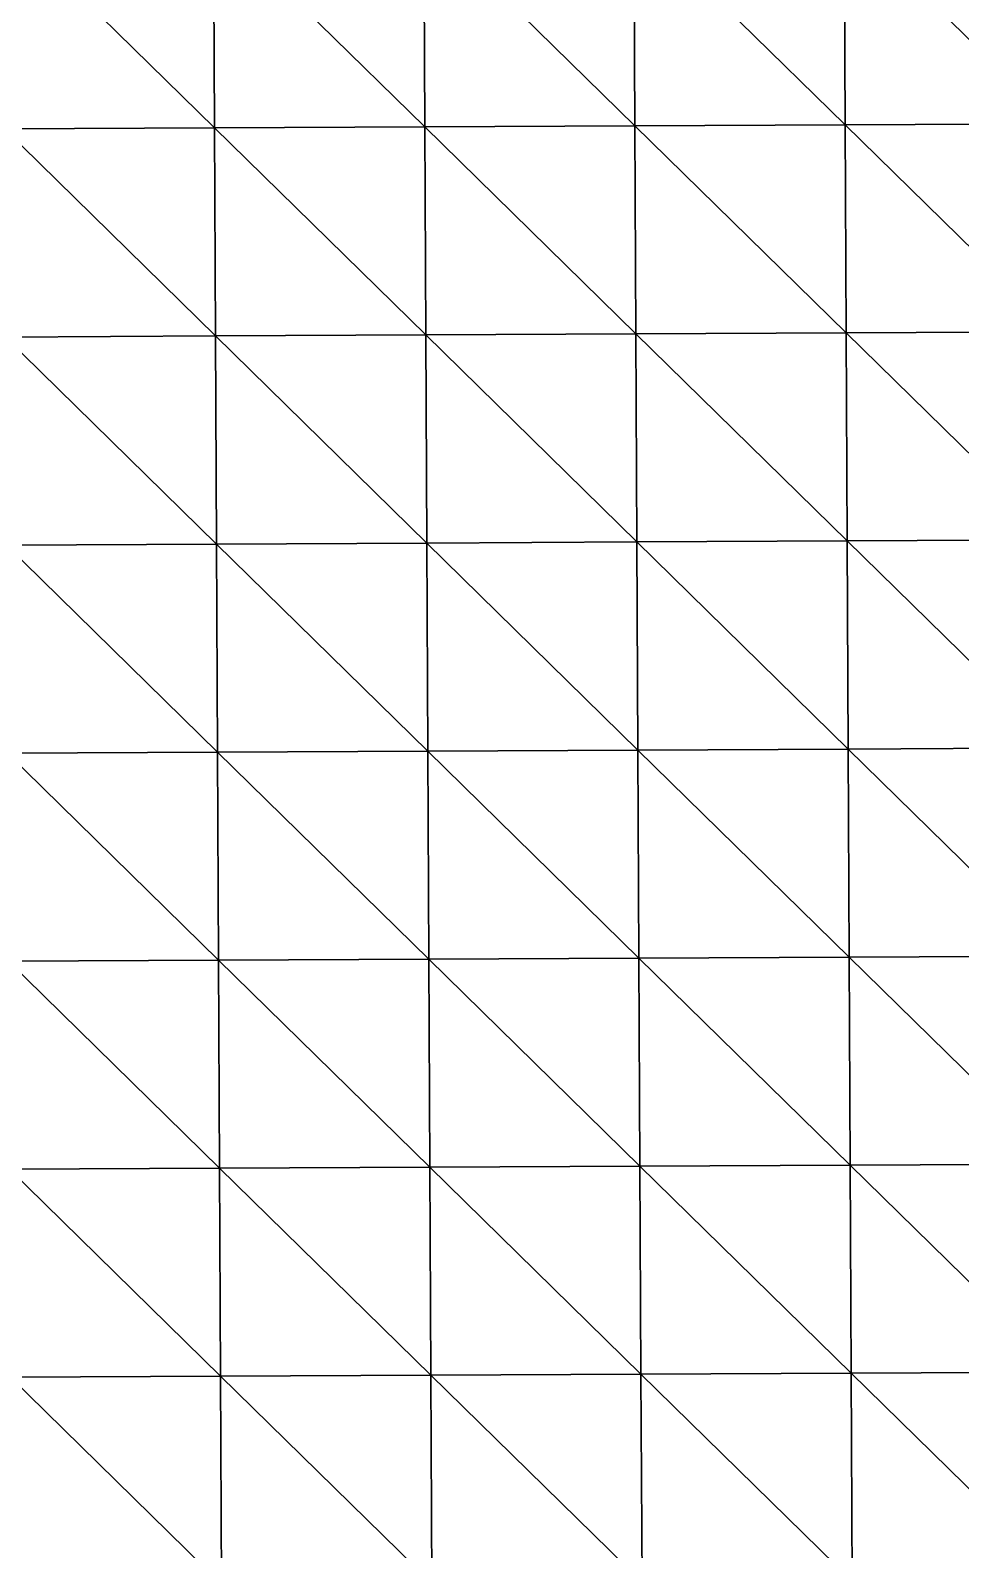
# Model space of a CAD drawing. Extents: x -372 to 678, y -263 to 741.
# Drawn here: x 275.3 to 330.9, y 529.4 to 620.3 of the extents above; entities that cross this region are included whole.
import ezdxf

# ---------------------------------------------------------------- set-up
doc = ezdxf.new("R2010")
doc.units = 0
doc.header["$LTSCALE"] = 0.0254
doc.layers.get('0').update_dxf_attribs({"linetype": 'CONTINUOUS'})
doc.layers.add('LOCATION_SNAPSHOT', color=144, linetype='CONTINUOUS')
doc.layers.add('LOCATION_TERRAIN', color=36, linetype='CONTINUOUS')

# ---------------------------------------------------------------- blocks, each defined once
blk = doc.blocks.new('LOCATION_SNAPSHOT_1')
at = {"color": 8}
mesh = blk.add_polyface(dxfattribs=at)
corners = [(-63.49, 214.773), (675.116, 740.668), (-66.007, 737.092), (677.638, 218.347)]
mesh.append_faces([[corners[k] for k in face] for face in [(0, 1, 2), (1, 0, 3)]], dxfattribs={"vtx0": -1, "color": 8})
blk = doc.blocks.new('LOCATION_TERRAIN_1')
at = {"color": 8}
mesh = blk.add_polyface(dxfattribs=at)
corners = [(286.312, 614.426, 4.636), (286.252, 626.862, 4.047), (273.69, 626.802, 3.538)]
mesh.append_faces([[corners[k] for k in face] for face in [(0, 1, 2)]], dxfattribs={"color": 8})
mesh = blk.add_polyface(dxfattribs=at)
corners = [(286.312, 614.426, 4.636), (273.69, 626.802, 3.538), (273.75, 614.366, 4.155)]
mesh.append_faces([[corners[k] for k in face] for face in [(0, 1, 2)]], dxfattribs={"color": 8})
mesh = blk.add_polyface(dxfattribs=at)
corners = [(298.873, 614.487, 5.077), (298.813, 626.923, 4.596), (286.252, 626.862, 4.047)]
mesh.append_faces([[corners[k] for k in face] for face in [(0, 1, 2)]], dxfattribs={"color": 8})
mesh = blk.add_polyface(dxfattribs=at)
corners = [(298.873, 614.487, 5.077), (286.252, 626.862, 4.047), (286.312, 614.426, 4.636)]
mesh.append_faces([[corners[k] for k in face] for face in [(0, 1, 2)]], dxfattribs={"color": 8})
mesh = blk.add_polyface(dxfattribs=at)
corners = [(311.435, 614.547, 5.518), (311.375, 626.984, 5.146), (298.813, 626.923, 4.596)]
mesh.append_faces([[corners[k] for k in face] for face in [(0, 1, 2)]], dxfattribs={"color": 8})
mesh = blk.add_polyface(dxfattribs=at)
corners = [(311.435, 614.547, 5.518), (298.813, 626.923, 4.596), (298.873, 614.487, 5.077)]
mesh.append_faces([[corners[k] for k in face] for face in [(0, 1, 2)]], dxfattribs={"color": 8})
mesh = blk.add_polyface(dxfattribs=at)
corners = [(323.996, 614.608, 6.355), (323.936, 627.044, 6.091), (311.375, 626.984, 5.146)]
mesh.append_faces([[corners[k] for k in face] for face in [(0, 1, 2)]], dxfattribs={"color": 8})
mesh = blk.add_polyface(dxfattribs=at)
corners = [(323.996, 614.608, 6.355), (311.375, 626.984, 5.146), (311.435, 614.547, 5.518)]
mesh.append_faces([[corners[k] for k in face] for face in [(0, 1, 2)]], dxfattribs={"color": 8})
mesh = blk.add_polyface(dxfattribs=at)
corners = [(336.557, 614.669, 7.456), (336.497, 627.105, 7.301), (323.936, 627.044, 6.091)]
mesh.append_faces([[corners[k] for k in face] for face in [(0, 1, 2)]], dxfattribs={"color": 8})
mesh = blk.add_polyface(dxfattribs=at)
corners = [(336.557, 614.669, 7.456), (323.936, 627.044, 6.091), (323.996, 614.608, 6.355)]
mesh.append_faces([[corners[k] for k in face] for face in [(0, 1, 2)]], dxfattribs={"color": 8})
mesh = blk.add_polyface(dxfattribs=at)
corners = [(286.372, 601.99, 5.225), (286.312, 614.426, 4.636), (273.75, 614.366, 4.155)]
mesh.append_faces([[corners[k] for k in face] for face in [(0, 1, 2)]], dxfattribs={"color": 8})
mesh = blk.add_polyface(dxfattribs=at)
corners = [(286.372, 601.99, 5.225), (273.75, 614.366, 4.155), (273.81, 601.929, 4.773)]
mesh.append_faces([[corners[k] for k in face] for face in [(0, 1, 2)]], dxfattribs={"color": 8})
mesh = blk.add_polyface(dxfattribs=at)
corners = [(298.933, 602.051, 5.558), (298.873, 614.487, 5.077), (286.312, 614.426, 4.636)]
mesh.append_faces([[corners[k] for k in face] for face in [(0, 1, 2)]], dxfattribs={"color": 8})
mesh = blk.add_polyface(dxfattribs=at)
corners = [(298.933, 602.051, 5.558), (286.312, 614.426, 4.636), (286.372, 601.99, 5.225)]
mesh.append_faces([[corners[k] for k in face] for face in [(0, 1, 2)]], dxfattribs={"color": 8})
mesh = blk.add_polyface(dxfattribs=at)
corners = [(311.495, 602.111, 5.89), (311.435, 614.547, 5.518), (298.873, 614.487, 5.077)]
mesh.append_faces([[corners[k] for k in face] for face in [(0, 1, 2)]], dxfattribs={"color": 8})
mesh = blk.add_polyface(dxfattribs=at)
corners = [(311.495, 602.111, 5.89), (298.873, 614.487, 5.077), (298.933, 602.051, 5.558)]
mesh.append_faces([[corners[k] for k in face] for face in [(0, 1, 2)]], dxfattribs={"color": 8})
mesh = blk.add_polyface(dxfattribs=at)
corners = [(324.056, 602.172, 6.619), (323.996, 614.608, 6.355), (311.435, 614.547, 5.518)]
mesh.append_faces([[corners[k] for k in face] for face in [(0, 1, 2)]], dxfattribs={"color": 8})
mesh = blk.add_polyface(dxfattribs=at)
corners = [(324.056, 602.172, 6.619), (311.435, 614.547, 5.518), (311.495, 602.111, 5.89)]
mesh.append_faces([[corners[k] for k in face] for face in [(0, 1, 2)]], dxfattribs={"color": 8})
mesh = blk.add_polyface(dxfattribs=at)
corners = [(336.617, 602.232, 7.611), (336.557, 614.669, 7.456), (323.996, 614.608, 6.355)]
mesh.append_faces([[corners[k] for k in face] for face in [(0, 1, 2)]], dxfattribs={"color": 8})
mesh = blk.add_polyface(dxfattribs=at)
corners = [(336.617, 602.232, 7.611), (323.996, 614.608, 6.355), (324.056, 602.172, 6.619)]
mesh.append_faces([[corners[k] for k in face] for face in [(0, 1, 2)]], dxfattribs={"color": 8})
mesh = blk.add_polyface(dxfattribs=at)
corners = [(324.116, 589.736, 6.625), (324.056, 602.172, 6.619), (311.495, 602.111, 5.89)]
mesh.append_faces([[corners[k] for k in face] for face in [(0, 1, 2)]], dxfattribs={"color": 8})
mesh = blk.add_polyface(dxfattribs=at)
corners = [(336.677, 589.796, 7.615), (336.617, 602.232, 7.611), (324.056, 602.172, 6.619)]
mesh.append_faces([[corners[k] for k in face] for face in [(0, 1, 2)]], dxfattribs={"color": 8})
mesh = blk.add_polyface(dxfattribs=at)
corners = [(336.677, 589.796, 7.615), (324.056, 602.172, 6.619), (324.116, 589.736, 6.625)]
mesh.append_faces([[corners[k] for k in face] for face in [(0, 1, 2)]], dxfattribs={"color": 8})
mesh = blk.add_polyface(dxfattribs=at)
corners = [(286.432, 589.554, 5.493), (286.372, 601.99, 5.225), (273.81, 601.929, 4.773)]
mesh.append_faces([[corners[k] for k in face] for face in [(0, 1, 2)]], dxfattribs={"color": 8})
mesh = blk.add_polyface(dxfattribs=at)
corners = [(286.432, 589.554, 5.493), (273.81, 601.929, 4.773), (273.87, 589.493, 5.108)]
mesh.append_faces([[corners[k] for k in face] for face in [(0, 1, 2)]], dxfattribs={"color": 8})
mesh = blk.add_polyface(dxfattribs=at)
corners = [(298.993, 589.614, 5.717), (298.933, 602.051, 5.558), (286.372, 601.99, 5.225)]
mesh.append_faces([[corners[k] for k in face] for face in [(0, 1, 2)]], dxfattribs={"color": 8})
mesh = blk.add_polyface(dxfattribs=at)
corners = [(298.993, 589.614, 5.717), (286.372, 601.99, 5.225), (286.432, 589.554, 5.493)]
mesh.append_faces([[corners[k] for k in face] for face in [(0, 1, 2)]], dxfattribs={"color": 8})
mesh = blk.add_polyface(dxfattribs=at)
corners = [(311.555, 589.675, 5.941), (311.495, 602.111, 5.89), (298.933, 602.051, 5.558)]
mesh.append_faces([[corners[k] for k in face] for face in [(0, 1, 2)]], dxfattribs={"color": 8})
mesh = blk.add_polyface(dxfattribs=at)
corners = [(311.555, 589.675, 5.941), (298.933, 602.051, 5.558), (298.993, 589.614, 5.717)]
mesh.append_faces([[corners[k] for k in face] for face in [(0, 1, 2)]], dxfattribs={"color": 8})
mesh = blk.add_polyface(dxfattribs=at)
corners = [(324.116, 589.736, 6.625), (311.495, 602.111, 5.89), (311.555, 589.675, 5.941)]
mesh.append_faces([[corners[k] for k in face] for face in [(0, 1, 2)]], dxfattribs={"color": 8})
mesh = blk.add_polyface(dxfattribs=at)
corners = [(286.492, 577.118, 5.754), (286.432, 589.554, 5.493), (273.87, 589.493, 5.108)]
mesh.append_faces([[corners[k] for k in face] for face in [(0, 1, 2)]], dxfattribs={"color": 8})
mesh = blk.add_polyface(dxfattribs=at)
corners = [(286.492, 577.118, 5.754), (273.87, 589.493, 5.108), (273.93, 577.057, 5.437)]
mesh.append_faces([[corners[k] for k in face] for face in [(0, 1, 2)]], dxfattribs={"color": 8})
mesh = blk.add_polyface(dxfattribs=at)
corners = [(299.053, 577.178, 5.869), (298.993, 589.614, 5.717), (286.432, 589.554, 5.493)]
mesh.append_faces([[corners[k] for k in face] for face in [(0, 1, 2)]], dxfattribs={"color": 8})
mesh = blk.add_polyface(dxfattribs=at)
corners = [(299.053, 577.178, 5.869), (286.432, 589.554, 5.493), (286.492, 577.118, 5.754)]
mesh.append_faces([[corners[k] for k in face] for face in [(0, 1, 2)]], dxfattribs={"color": 8})
mesh = blk.add_polyface(dxfattribs=at)
corners = [(311.615, 577.239, 5.984), (311.555, 589.675, 5.941), (298.993, 589.614, 5.717)]
mesh.append_faces([[corners[k] for k in face] for face in [(0, 1, 2)]], dxfattribs={"color": 8})
mesh = blk.add_polyface(dxfattribs=at)
corners = [(311.615, 577.239, 5.984), (298.993, 589.614, 5.717), (299.053, 577.178, 5.869)]
mesh.append_faces([[corners[k] for k in face] for face in [(0, 1, 2)]], dxfattribs={"color": 8})
mesh = blk.add_polyface(dxfattribs=at)
corners = [(324.176, 577.299, 6.625), (324.116, 589.736, 6.625), (311.555, 589.675, 5.941)]
mesh.append_faces([[corners[k] for k in face] for face in [(0, 1, 2)]], dxfattribs={"color": 8})
mesh = blk.add_polyface(dxfattribs=at)
corners = [(324.176, 577.299, 6.625), (311.555, 589.675, 5.941), (311.615, 577.239, 5.984)]
mesh.append_faces([[corners[k] for k in face] for face in [(0, 1, 2)]], dxfattribs={"color": 8})
mesh = blk.add_polyface(dxfattribs=at)
corners = [(336.738, 577.36, 7.615), (336.677, 589.796, 7.615), (324.116, 589.736, 6.625)]
mesh.append_faces([[corners[k] for k in face] for face in [(0, 1, 2)]], dxfattribs={"color": 8})
mesh = blk.add_polyface(dxfattribs=at)
corners = [(336.738, 577.36, 7.615), (324.116, 589.736, 6.625), (324.176, 577.299, 6.625)]
mesh.append_faces([[corners[k] for k in face] for face in [(0, 1, 2)]], dxfattribs={"color": 8})
mesh = blk.add_polyface(dxfattribs=at)
corners = [(286.552, 564.681, 6.014), (286.492, 577.118, 5.754), (273.93, 577.057, 5.437)]
mesh.append_faces([[corners[k] for k in face] for face in [(0, 1, 2)]], dxfattribs={"color": 8})
mesh = blk.add_polyface(dxfattribs=at)
corners = [(286.552, 564.681, 6.014), (273.93, 577.057, 5.437), (273.99, 564.621, 5.766)]
mesh.append_faces([[corners[k] for k in face] for face in [(0, 1, 2)]], dxfattribs={"color": 8})
mesh = blk.add_polyface(dxfattribs=at)
corners = [(299.113, 564.742, 6.021), (299.053, 577.178, 5.869), (286.492, 577.118, 5.754)]
mesh.append_faces([[corners[k] for k in face] for face in [(0, 1, 2)]], dxfattribs={"color": 8})
mesh = blk.add_polyface(dxfattribs=at)
corners = [(299.113, 564.742, 6.021), (286.492, 577.118, 5.754), (286.552, 564.681, 6.014)]
mesh.append_faces([[corners[k] for k in face] for face in [(0, 1, 2)]], dxfattribs={"color": 8})
mesh = blk.add_polyface(dxfattribs=at)
corners = [(311.675, 564.803, 6.028), (311.615, 577.239, 5.984), (299.053, 577.178, 5.869)]
mesh.append_faces([[corners[k] for k in face] for face in [(0, 1, 2)]], dxfattribs={"color": 8})
mesh = blk.add_polyface(dxfattribs=at)
corners = [(311.675, 564.803, 6.028), (299.053, 577.178, 5.869), (299.113, 564.742, 6.021)]
mesh.append_faces([[corners[k] for k in face] for face in [(0, 1, 2)]], dxfattribs={"color": 8})
mesh = blk.add_polyface(dxfattribs=at)
corners = [(324.236, 564.863, 6.625), (324.176, 577.299, 6.625), (311.615, 577.239, 5.984)]
mesh.append_faces([[corners[k] for k in face] for face in [(0, 1, 2)]], dxfattribs={"color": 8})
mesh = blk.add_polyface(dxfattribs=at)
corners = [(324.236, 564.863, 6.625), (311.615, 577.239, 5.984), (311.675, 564.803, 6.028)]
mesh.append_faces([[corners[k] for k in face] for face in [(0, 1, 2)]], dxfattribs={"color": 8})
mesh = blk.add_polyface(dxfattribs=at)
corners = [(336.798, 564.924, 7.615), (336.738, 577.36, 7.615), (324.176, 577.299, 6.625)]
mesh.append_faces([[corners[k] for k in face] for face in [(0, 1, 2)]], dxfattribs={"color": 8})
mesh = blk.add_polyface(dxfattribs=at)
corners = [(336.798, 564.924, 7.615), (324.176, 577.299, 6.625), (324.236, 564.863, 6.625)]
mesh.append_faces([[corners[k] for k in face] for face in [(0, 1, 2)]], dxfattribs={"color": 8})
mesh = blk.add_polyface(dxfattribs=at)
corners = [(336.858, 552.488, 7.306), (336.798, 564.924, 7.615), (324.236, 564.863, 6.625)]
mesh.append_faces([[corners[k] for k in face] for face in [(0, 1, 2)]], dxfattribs={"color": 8})
mesh = blk.add_polyface(dxfattribs=at)
corners = [(286.612, 552.245, 5.234), (286.552, 564.681, 6.014), (273.99, 564.621, 5.766)]
mesh.append_faces([[corners[k] for k in face] for face in [(0, 1, 2)]], dxfattribs={"color": 8})
mesh = blk.add_polyface(dxfattribs=at)
corners = [(286.612, 552.245, 5.234), (273.99, 564.621, 5.766), (274.05, 552.185, 4.862)]
mesh.append_faces([[corners[k] for k in face] for face in [(0, 1, 2)]], dxfattribs={"color": 8})
mesh = blk.add_polyface(dxfattribs=at)
corners = [(299.173, 552.306, 5.437), (299.113, 564.742, 6.021), (286.552, 564.681, 6.014)]
mesh.append_faces([[corners[k] for k in face] for face in [(0, 1, 2)]], dxfattribs={"color": 8})
mesh = blk.add_polyface(dxfattribs=at)
corners = [(299.173, 552.306, 5.437), (286.552, 564.681, 6.014), (286.612, 552.245, 5.234)]
mesh.append_faces([[corners[k] for k in face] for face in [(0, 1, 2)]], dxfattribs={"color": 8})
mesh = blk.add_polyface(dxfattribs=at)
corners = [(311.735, 552.366, 5.641), (311.675, 564.803, 6.028), (299.113, 564.742, 6.021)]
mesh.append_faces([[corners[k] for k in face] for face in [(0, 1, 2)]], dxfattribs={"color": 8})
mesh = blk.add_polyface(dxfattribs=at)
corners = [(311.735, 552.366, 5.641), (299.113, 564.742, 6.021), (299.173, 552.306, 5.437)]
mesh.append_faces([[corners[k] for k in face] for face in [(0, 1, 2)]], dxfattribs={"color": 8})
mesh = blk.add_polyface(dxfattribs=at)
corners = [(324.296, 552.427, 6.316), (324.236, 564.863, 6.625), (311.675, 564.803, 6.028)]
mesh.append_faces([[corners[k] for k in face] for face in [(0, 1, 2)]], dxfattribs={"color": 8})
mesh = blk.add_polyface(dxfattribs=at)
corners = [(324.296, 552.427, 6.316), (311.675, 564.803, 6.028), (311.735, 552.366, 5.641)]
mesh.append_faces([[corners[k] for k in face] for face in [(0, 1, 2)]], dxfattribs={"color": 8})
mesh = blk.add_polyface(dxfattribs=at)
corners = [(336.858, 552.488, 7.306), (324.236, 564.863, 6.625), (324.296, 552.427, 6.316)]
mesh.append_faces([[corners[k] for k in face] for face in [(0, 1, 2)]], dxfattribs={"color": 8})
mesh = blk.add_polyface(dxfattribs=at)
corners = [(286.672, 539.809, 4.384), (286.612, 552.245, 5.234), (274.05, 552.185, 4.862)]
mesh.append_faces([[corners[k] for k in face] for face in [(0, 1, 2)]], dxfattribs={"color": 8})
mesh = blk.add_polyface(dxfattribs=at)
corners = [(299.233, 539.87, 4.805), (299.173, 552.306, 5.437), (286.612, 552.245, 5.234)]
mesh.append_faces([[corners[k] for k in face] for face in [(0, 1, 2)]], dxfattribs={"color": 8})
mesh = blk.add_polyface(dxfattribs=at)
corners = [(299.233, 539.87, 4.805), (286.612, 552.245, 5.234), (286.672, 539.809, 4.384)]
mesh.append_faces([[corners[k] for k in face] for face in [(0, 1, 2)]], dxfattribs={"color": 8})
mesh = blk.add_polyface(dxfattribs=at)
corners = [(311.795, 539.93, 5.225), (311.735, 552.366, 5.641), (299.173, 552.306, 5.437)]
mesh.append_faces([[corners[k] for k in face] for face in [(0, 1, 2)]], dxfattribs={"color": 8})
mesh = blk.add_polyface(dxfattribs=at)
corners = [(311.795, 539.93, 5.225), (299.173, 552.306, 5.437), (299.233, 539.87, 4.805)]
mesh.append_faces([[corners[k] for k in face] for face in [(0, 1, 2)]], dxfattribs={"color": 8})
mesh = blk.add_polyface(dxfattribs=at)
corners = [(324.356, 539.991, 5.987), (324.296, 552.427, 6.316), (311.735, 552.366, 5.641)]
mesh.append_faces([[corners[k] for k in face] for face in [(0, 1, 2)]], dxfattribs={"color": 8})
mesh = blk.add_polyface(dxfattribs=at)
corners = [(324.356, 539.991, 5.987), (311.735, 552.366, 5.641), (311.795, 539.93, 5.225)]
mesh.append_faces([[corners[k] for k in face] for face in [(0, 1, 2)]], dxfattribs={"color": 8})
mesh = blk.add_polyface(dxfattribs=at)
corners = [(336.918, 540.051, 6.977), (336.858, 552.488, 7.306), (324.296, 552.427, 6.316)]
mesh.append_faces([[corners[k] for k in face] for face in [(0, 1, 2)]], dxfattribs={"color": 8})
mesh = blk.add_polyface(dxfattribs=at)
corners = [(336.918, 540.051, 6.977), (324.296, 552.427, 6.316), (324.356, 539.991, 5.987)]
mesh.append_faces([[corners[k] for k in face] for face in [(0, 1, 2)]], dxfattribs={"color": 8})
mesh = blk.add_polyface(dxfattribs=at)
corners = [(286.672, 539.809, 4.384), (274.05, 552.185, 4.862), (274.11, 539.748, 3.875)]
mesh.append_faces([[corners[k] for k in face] for face in [(0, 1, 2)]], dxfattribs={"color": 8})
mesh = blk.add_polyface(dxfattribs=at)
corners = [(286.732, 527.373, 3.534), (286.672, 539.809, 4.384), (274.11, 539.748, 3.875)]
mesh.append_faces([[corners[k] for k in face] for face in [(0, 1, 2)]], dxfattribs={"color": 8})
mesh = blk.add_polyface(dxfattribs=at)
corners = [(286.732, 527.373, 3.534), (274.11, 539.748, 3.875), (274.17, 527.312, 2.889)]
mesh.append_faces([[corners[k] for k in face] for face in [(0, 1, 2)]], dxfattribs={"color": 8})
mesh = blk.add_polyface(dxfattribs=at)
corners = [(299.293, 527.433, 4.172), (299.233, 539.87, 4.805), (286.672, 539.809, 4.384)]
mesh.append_faces([[corners[k] for k in face] for face in [(0, 1, 2)]], dxfattribs={"color": 8})
mesh = blk.add_polyface(dxfattribs=at)
corners = [(299.293, 527.433, 4.172), (286.672, 539.809, 4.384), (286.732, 527.373, 3.534)]
mesh.append_faces([[corners[k] for k in face] for face in [(0, 1, 2)]], dxfattribs={"color": 8})
mesh = blk.add_polyface(dxfattribs=at)
corners = [(311.855, 527.494, 4.81), (311.795, 539.93, 5.225), (299.233, 539.87, 4.805)]
mesh.append_faces([[corners[k] for k in face] for face in [(0, 1, 2)]], dxfattribs={"color": 8})
mesh = blk.add_polyface(dxfattribs=at)
corners = [(311.855, 527.494, 4.81), (299.233, 539.87, 4.805), (299.293, 527.433, 4.172)]
mesh.append_faces([[corners[k] for k in face] for face in [(0, 1, 2)]], dxfattribs={"color": 8})
mesh = blk.add_polyface(dxfattribs=at)
corners = [(324.416, 527.555, 5.659), (324.356, 539.991, 5.987), (311.795, 539.93, 5.225)]
mesh.append_faces([[corners[k] for k in face] for face in [(0, 1, 2)]], dxfattribs={"color": 8})
mesh = blk.add_polyface(dxfattribs=at)
corners = [(324.416, 527.555, 5.659), (311.795, 539.93, 5.225), (311.855, 527.494, 4.81)]
mesh.append_faces([[corners[k] for k in face] for face in [(0, 1, 2)]], dxfattribs={"color": 8})
mesh = blk.add_polyface(dxfattribs=at)
corners = [(336.978, 527.615, 6.649), (336.918, 540.051, 6.977), (324.356, 539.991, 5.987)]
mesh.append_faces([[corners[k] for k in face] for face in [(0, 1, 2)]], dxfattribs={"color": 8})
mesh = blk.add_polyface(dxfattribs=at)
corners = [(336.978, 527.615, 6.649), (324.356, 539.991, 5.987), (324.416, 527.555, 5.659)]
mesh.append_faces([[corners[k] for k in face] for face in [(0, 1, 2)]], dxfattribs={"color": 8})

msp = doc.modelspace()

# ---------------------------------------------------------------- block references
at = {"layer": 'LOCATION_SNAPSHOT', "color": 0}
msp.add_blockref('LOCATION_SNAPSHOT_1', (0, 0), dxfattribs=at)
at = {"layer": 'LOCATION_TERRAIN', "color": 0}
msp.add_blockref('LOCATION_TERRAIN_1', (0, 0), dxfattribs=at)

doc.saveas('drawing.dxf')
